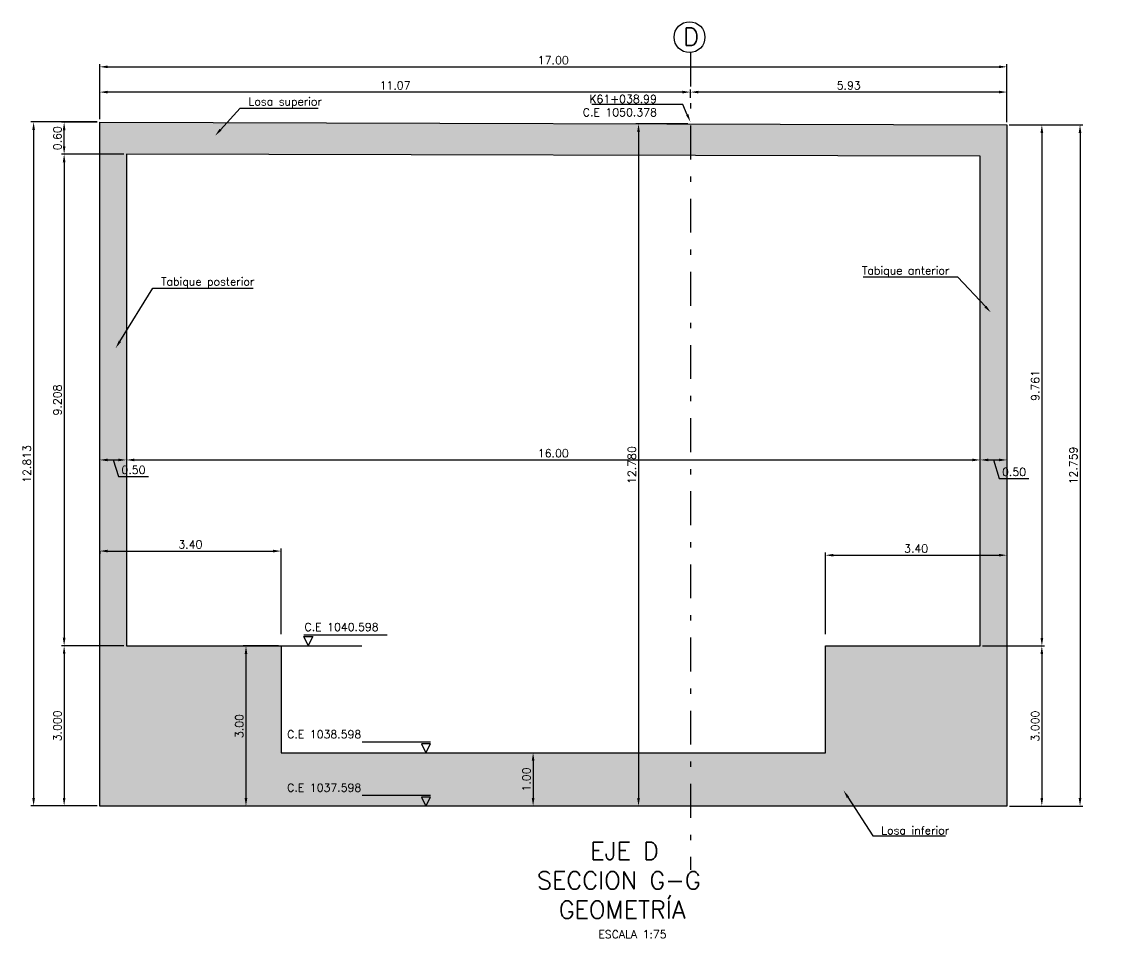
# Model space of a CAD drawing. Header units: metres. Extents: x 1080594 to 1081411, y 976871 to 977162.
# Drawn here: x 1081054.36 to 1081074.69, y 977059.94 to 977077.11 of the extents above; entities that cross this region are included whole.
import ezdxf
from ezdxf import colors
from ezdxf.entities.mleader import LeaderData, LeaderLine
from ezdxf.math import Vec2, Vec3

# ---------------------------------------------------------------- set-up
doc = ezdxf.new("R2010")
doc.units = ezdxf.units.M
doc.header["$LTSCALE"] = 25.4
doc.linetypes.add('DASHDOT', pattern=[1, 0.5, -0.25, 0, -0.25])
for name, color, linetype in [('CIRCULOCONTRAP', 130, 'Continuous'), ('CONTRAPESO', 3, 'Continuous'), ('DIMCONTRAPESO', 1, 'Continuous'), ('R175COTR', 7, 'Continuous'), ('REGL175', 7, 'Continuous')]:
    doc.layers.add(name, color=color, linetype=linetype)
for name, color, linetype, lineweight in [('COTA', 1, 'Continuous', 30), ('COTACIM', 20, 'Continuous', 5), ('EJECONTRAPESO', 41, 'DASHDOT', 30), ('SOLIDOREFCONT', 254, 'Continuous', 5), ('TUNEL', 5, 'Continuous', 20)]:
    doc.layers.add(name, color=color, linetype=linetype, lineweight=lineweight)
doc.styles.add('romans', font='romans.shx')
doc.dimstyles.new('Copy 75', dxfattribs={"dimtxt": 0.15, "dimasz": 0.15, "dimexe": 0.05, "dimexo": 0.05, "dimgap": 0.05, "dimtad": 1, "dimzin": 0, "dimdsep": 46, "dimtxsty": 'romans', "dimcen": 0.002, "dimclrd": 1, "dimclre": 1, "dimclrt": 3, "dimadec": 4, "dimazin": 0, "dimtfac": 1, "dimtofl": 0, "dimtmove": 1, "dimatfit": 3, "dimfxl": 1, "dimtolj": 1, "dimtzin": 0, "dimarcsym": 1})

# ---------------------------------------------------------------- blocks, each defined once
blk = doc.blocks.new('*D384')
at = {"layer": 'COTA', "color": 1, "lineweight": -2, "transparency": 16777216}
for p, q in [((1081055.824032526, 977075.2839187541), (1081055.824032526, 977076.3152760136)), ((1081055.974032526, 977076.2652760135), (1081072.673436875, 977076.2652760135)), ((1081072.823436875, 977075.2267944942), (1081072.823436875, 977076.3152760136))]:
    blk.add_line(p, q, dxfattribs=at)
at = {"layer": 'COTA', "color": 1, "transparency": 16777216}
for points in [[(1081055.974032526, 977076.2902760135), (1081055.974032526, 977076.2402760135), (1081055.824032526, 977076.2652760135)], [(1081072.673436875, 977076.2902760135), (1081072.673436875, 977076.2402760135), (1081072.823436875, 977076.2652760135)]]:
    blk.add_solid(points, dxfattribs=at)
at = {"layer": 'Defpoints', "color": 0, "transparency": 16777216}
for p in [(1081072.823436875, 977076.2652760135), (1081055.824032526, 977075.233918754), (1081072.823436875, 977075.1767944942)]:
    blk.add_point(p, dxfattribs=at)
at = {"layer": 'COTA', "color": 3, "transparency": 16777216, "insert": (1081064.3237347, 977076.3902760135), "char_height": 0.15, "attachment_point": 5, "style": 'romans'}
blk.add_mtext('\\A1;17.00', dxfattribs=at)
blk = doc.blocks.new('*D385')
at = {"layer": 'COTA', "color": 1, "lineweight": -2, "transparency": 16777216}
for p, q in [((1081055.973786416, 977068.9012543554), (1081056.173808231, 977068.9012543554)), ((1081056.073797323, 977068.9012543554), (1081056.178797323, 977068.5898688885)), ((1081056.178797323, 977068.5898688885), (1081056.73594018, 977068.5898688885))]:
    blk.add_line(p, q, dxfattribs=at)
at = {"layer": 'COTA', "color": 1, "transparency": 16777216}
for points in [[(1081055.973786416, 977068.9262543555), (1081055.973786416, 977068.8762543554), (1081055.823786416, 977068.9012543554)], [(1081056.173808231, 977068.9262543555), (1081056.173808231, 977068.8762543554), (1081056.32380823, 977068.9012543554)]]:
    blk.add_solid(points, dxfattribs=at)
at = {"layer": 'Defpoints', "color": 0, "transparency": 16777216}
for p in [(1081055.823786416, 977068.9012543554), (1081056.32380823, 977068.9012543554), (1081056.32380823, 977068.9012543554)]:
    blk.add_point(p, dxfattribs=at)
at = {"layer": 'COTA', "color": 3, "transparency": 16777216, "insert": (1081056.457368752, 977068.7148688885), "char_height": 0.15, "attachment_point": 5, "style": 'romans'}
blk.add_mtext('\\A1;0.50', dxfattribs=at)
blk = doc.blocks.new('*D386')
at = {"layer": 'COTA', "color": 1, "lineweight": -2, "transparency": 16777216}
for p, q in [((1081072.47380823, 977068.9012543552), (1081072.673526936, 977068.9012543552)), ((1081072.573667583, 977068.9012543552), (1081072.678667583, 977068.5512543552)), ((1081072.678667583, 977068.5512543552), (1081073.23581044, 977068.5512543552))]:
    blk.add_line(p, q, dxfattribs=at)
at = {"layer": 'COTA', "color": 1, "transparency": 16777216}
for points in [[(1081072.47380823, 977068.9262543552), (1081072.47380823, 977068.8762543552), (1081072.32380823, 977068.9012543552)], [(1081072.673526936, 977068.9262543552), (1081072.673526936, 977068.8762543552), (1081072.823526936, 977068.9012543552)]]:
    blk.add_solid(points, dxfattribs=at)
at = {"layer": 'Defpoints', "color": 0, "transparency": 16777216}
for p in [(1081072.32380823, 977068.9012543552), (1081072.823526936, 977068.9012543553), (1081072.823526936, 977068.9012543552)]:
    blk.add_point(p, dxfattribs=at)
at = {"layer": 'COTA', "color": 3, "transparency": 16777216, "insert": (1081072.957239012, 977068.6762543552), "char_height": 0.15, "attachment_point": 5, "style": 'romans'}
blk.add_mtext('\\A1;0.50', dxfattribs=at)
blk = doc.blocks.new('*D387')
at = {"layer": 'Defpoints', "color": 0, "transparency": 16777216}
for p in [(1081066.89366628, 977075.792459416), (1081066.8936739, 977075.6338726792), (1081072.823675938, 977075.2179193735)]:
    blk.add_point(p, dxfattribs=at)
at = {"layer": 'DIMCONTRAPESO', "color": 1, "lineweight": -2, "transparency": 16777216}
for p, q in [((1081066.893671498, 977075.6838726791), (1081066.893663878, 977075.842459416)), ((1081072.67364832, 977075.7927371206), (1081067.04366628, 977075.7924666229)), ((1081072.823673536, 977075.2679193735), (1081072.823645918, 977075.8427443276))]:
    blk.add_line(p, q, dxfattribs=at)
at = {"layer": 'DIMCONTRAPESO', "color": 1, "transparency": 16777216}
for points in [[(1081067.043665079, 977075.8174666229), (1081067.043667482, 977075.7674666229), (1081066.89366628, 977075.792459416)], [(1081072.673647119, 977075.8177371207), (1081072.673649521, 977075.7677371206), (1081072.82364832, 977075.7927443276)]]:
    blk.add_solid(points, dxfattribs=at)
at = {"layer": 'DIMCONTRAPESO', "color": 3, "transparency": 16777216, "insert": (1081069.858651295, 977075.9176018717), "char_height": 0.15, "attachment_point": 5, "rotation": 0.002752830180028378, "style": 'romans'}
blk.add_mtext('\\A1;5.93', dxfattribs=at)
blk = doc.blocks.new('*D388')
at = {"layer": 'Defpoints', "color": 0, "transparency": 16777216}
for p in [(1081055.824032195, 977075.7919275648), (1081066.8936739, 977075.6338726792), (1081055.824058324, 977075.248102721)]:
    blk.add_point(p, dxfattribs=at)
at = {"layer": 'DIMCONTRAPESO', "color": 1, "lineweight": -2, "transparency": 16777216}
for p, q in [((1081055.824055922, 977075.298102721), (1081055.824029793, 977075.8419275648)), ((1081066.743666281, 977075.7924522089), (1081055.974032195, 977075.7919347716)), ((1081066.893671498, 977075.6838726791), (1081066.893663878, 977075.8424594159))]:
    blk.add_line(p, q, dxfattribs=at)
at = {"layer": 'DIMCONTRAPESO', "color": 1, "transparency": 16777216}
for points in [[(1081055.974030994, 977075.8169347716), (1081055.974033396, 977075.7669347716), (1081055.824032195, 977075.7919275648)], [(1081066.74366508, 977075.817452209), (1081066.743667482, 977075.7674522089), (1081066.89366628, 977075.7924594159)]]:
    blk.add_solid(points, dxfattribs=at)
at = {"layer": 'DIMCONTRAPESO', "color": 3, "transparency": 16777216, "insert": (1081061.358843233, 977075.9171934902), "char_height": 0.15, "attachment_point": 5, "rotation": 0.002752830180028378, "style": 'romans'}
blk.add_mtext('\\A1;11.07', dxfattribs=at)
blk = doc.blocks.new('*D389')
at = {"layer": 'COTA', "color": 1, "lineweight": -2, "transparency": 16777216}
blk.add_line((1081056.47380823, 977068.9012543552), (1081072.173808231, 977068.9012543552), dxfattribs=at)
at = {"layer": 'COTA', "color": 1, "transparency": 16777216}
for points in [[(1081056.47380823, 977068.9262543552), (1081056.47380823, 977068.8762543552), (1081056.32380823, 977068.9012543552)], [(1081072.173808231, 977068.9262543552), (1081072.173808231, 977068.8762543552), (1081072.32380823, 977068.9012543552)]]:
    blk.add_solid(points, dxfattribs=at)
at = {"layer": 'Defpoints', "color": 0, "transparency": 16777216}
for p in [(1081056.32380823, 977068.9012543554), (1081072.32380823, 977068.9012543552), (1081072.32380823, 977068.9012543552)]:
    blk.add_point(p, dxfattribs=at)
at = {"layer": 'COTA', "color": 3, "transparency": 16777216, "insert": (1081064.32380823, 977069.0262543552), "char_height": 0.15, "attachment_point": 5, "style": 'romans'}
blk.add_mtext('\\A1;16.00', dxfattribs=at)
blk = doc.blocks.new('*D391')
at = {"layer": 'COTA', "color": 1, "lineweight": -2, "transparency": 16777216}
for p, q in [((1081059.224599336, 977065.6379832868), (1081059.224599336, 977067.2445853737)), ((1081055.823914902, 977067.1932664902), (1081055.823914902, 977067.1445853736)), ((1081055.973914901, 977067.1945853736), (1081059.074599336, 977067.1945853736))]:
    blk.add_line(p, q, dxfattribs=at)
at = {"layer": 'COTA', "color": 1, "transparency": 16777216}
for points in [[(1081055.973914901, 977067.2195853736), (1081055.973914901, 977067.1695853736), (1081055.823914902, 977067.1945853736)], [(1081059.074599336, 977067.2195853736), (1081059.074599336, 977067.1695853736), (1081059.224599336, 977067.1945853736)]]:
    blk.add_solid(points, dxfattribs=at)
at = {"layer": 'Defpoints', "color": 0, "transparency": 16777216}
for p in [(1081055.823914902, 977067.2432664903), (1081059.224599336, 977067.1945853736), (1081059.224599336, 977065.5879832867)]:
    blk.add_point(p, dxfattribs=at)
at = {"layer": 'COTA', "color": 3, "transparency": 16777216, "insert": (1081057.524257119, 977067.3195853736), "char_height": 0.15, "attachment_point": 5, "style": 'romans'}
blk.add_mtext('\\A1;3.40', dxfattribs=at)
blk = doc.blocks.new('*D390')
at = {"layer": 'COTA', "color": 1, "lineweight": -2, "transparency": 16777216}
for p, q in [((1081069.422021466, 977065.6380649771), (1081069.422021466, 977067.1668057388)), ((1081069.572021466, 977067.1168057388), (1081072.672354119, 977067.1168057388)), ((1081072.822354119, 977067.115790261), (1081072.822354119, 977067.0668057387))]:
    blk.add_line(p, q, dxfattribs=at)
at = {"layer": 'COTA', "color": 1, "transparency": 16777216}
for points in [[(1081069.572021466, 977067.1418057388), (1081069.572021466, 977067.0918057387), (1081069.422021466, 977067.1168057388)], [(1081072.672354119, 977067.1418057388), (1081072.672354119, 977067.0918057387), (1081072.822354119, 977067.1168057388)]]:
    blk.add_solid(points, dxfattribs=at)
at = {"layer": 'Defpoints', "color": 0, "transparency": 16777216}
for p in [(1081072.822354119, 977067.165790261), (1081072.822354119, 977067.1168057388), (1081069.422021466, 977065.5880649771)]:
    blk.add_point(p, dxfattribs=at)
at = {"layer": 'COTA', "color": 3, "transparency": 16777216, "insert": (1081071.122187793, 977067.2418057388), "char_height": 0.15, "attachment_point": 5, "style": 'romans'}
blk.add_mtext('\\A1;3.40', dxfattribs=at)
blk = doc.blocks.new('*D392')
at = {"layer": 'COTA', "color": 1, "lineweight": -2, "transparency": 16777216}
for p, q in [((1081059.174599336, 977065.4163340679), (1081058.515501919, 977065.4163340679)), ((1081058.565501919, 977065.2663340679), (1081058.565501919, 977062.566334068)), ((1081059.174599336, 977062.4163340679), (1081058.515501919, 977062.4163340679))]:
    blk.add_line(p, q, dxfattribs=at)
at = {"layer": 'COTA', "color": 1, "transparency": 16777216}
for points in [[(1081058.540501919, 977065.2663340679), (1081058.590501919, 977065.2663340679), (1081058.565501919, 977065.4163340679)], [(1081058.540501919, 977062.566334068), (1081058.590501919, 977062.566334068), (1081058.565501919, 977062.4163340679)]]:
    blk.add_solid(points, dxfattribs=at)
at = {"layer": 'Defpoints', "color": 0, "transparency": 16777216}
for p in [(1081059.224599336, 977065.4163340679), (1081058.565501919, 977062.4163340679), (1081059.224599336, 977062.4163340679)]:
    blk.add_point(p, dxfattribs=at)
at = {"layer": 'COTA', "color": 3, "transparency": 16777216, "insert": (1081058.440501919, 977063.916334068), "char_height": 0.15, "attachment_point": 5, "rotation": 90, "style": 'romans'}
blk.add_mtext('\\A1;3.00', dxfattribs=at)
blk = doc.blocks.new('*D393')
at = {"layer": 'COTA', "color": 1, "lineweight": -2, "transparency": 16777216}
blk.add_line((1081063.945509229, 977063.2662861496), (1081063.945509229, 977062.566334068), dxfattribs=at)
at = {"layer": 'COTA', "color": 1, "transparency": 16777216}
for points in [[(1081063.920509229, 977063.2662861496), (1081063.970509229, 977063.2662861496), (1081063.945509229, 977063.4162861496)], [(1081063.920509229, 977062.566334068), (1081063.970509229, 977062.566334068), (1081063.945509229, 977062.4163340679)]]:
    blk.add_solid(points, dxfattribs=at)
at = {"layer": 'Defpoints', "color": 0, "transparency": 16777216}
for p in [(1081063.945509229, 977063.4162861496), (1081063.945509229, 977062.4163340679), (1081063.945509229, 977062.4163340679)]:
    blk.add_point(p, dxfattribs=at)
at = {"layer": 'COTA', "color": 3, "transparency": 16777216, "insert": (1081063.820509229, 977062.9163101088), "char_height": 0.15, "attachment_point": 5, "rotation": 90, "style": 'romans'}
blk.add_mtext('\\A1;1.00', dxfattribs=at)
blk = doc.blocks.new('*D1370')
at = {"layer": 'Defpoints', "color": 0, "transparency": 16777216}
for p in [(1081072.823436875, 977075.1767944942), (1081073.197871399, 977062.4179228521), (1081074.193262834, 977062.4179228521)]:
    blk.add_point(p, dxfattribs=at)
at = {"layer": 'TUNEL', "color": 1, "lineweight": -2, "transparency": 16777216}
for p, q in [((1081072.873436875, 977075.1767944942), (1081074.243262834, 977075.1767944942)), ((1081074.193262834, 977075.0267944941), (1081074.193262834, 977062.5679228521)), ((1081073.247871399, 977062.4179228521), (1081074.243262834, 977062.4179228521))]:
    blk.add_line(p, q, dxfattribs=at)
at = {"layer": 'TUNEL', "color": 1, "transparency": 16777216}
for points in [[(1081074.168262834, 977075.0267944941), (1081074.218262834, 977075.0267944941), (1081074.193262834, 977075.1767944942)], [(1081074.168262834, 977062.5679228521), (1081074.218262834, 977062.5679228521), (1081074.193262834, 977062.4179228521)]]:
    blk.add_solid(points, dxfattribs=at)
at = {"layer": 'TUNEL', "color": 3, "transparency": 16777216, "insert": (1081074.068262834, 977068.7973586732), "char_height": 0.15, "attachment_point": 5, "rotation": 90, "style": 'romans'}
blk.add_mtext('\\A1;12.759', dxfattribs=at)
blk = doc.blocks.new('*D1371')
at = {"layer": 'Defpoints', "color": 0, "transparency": 16777216}
for p in [(1081072.323153754, 977065.4162917398), (1081072.823153752, 977062.4163340679), (1081073.47778804, 977062.4163340679)]:
    blk.add_point(p, dxfattribs=at)
at = {"layer": 'TUNEL', "color": 1, "lineweight": -2, "transparency": 16777216}
for p, q in [((1081072.373153754, 977065.4162917398), (1081073.52778804, 977065.4162917398)), ((1081073.47778804, 977065.2662917398), (1081073.47778804, 977062.566334068)), ((1081072.873153752, 977062.4163340679), (1081073.52778804, 977062.4163340679))]:
    blk.add_line(p, q, dxfattribs=at)
at = {"layer": 'TUNEL', "color": 1, "transparency": 16777216}
for points in [[(1081073.452788041, 977065.2662917398), (1081073.50278804, 977065.2662917398), (1081073.47778804, 977065.4162917398)], [(1081073.452788041, 977062.566334068), (1081073.50278804, 977062.566334068), (1081073.47778804, 977062.4163340679)]]:
    blk.add_solid(points, dxfattribs=at)
at = {"layer": 'TUNEL', "color": 3, "transparency": 16777216, "insert": (1081073.35278804, 977063.916312904), "char_height": 0.15, "attachment_point": 5, "rotation": 90, "style": 'romans'}
blk.add_mtext('\\A1;3.000', dxfattribs=at)
blk = doc.blocks.new('*D1372')
at = {"layer": 'Defpoints', "color": 0, "transparency": 16777216}
for p in [(1081066.893611663, 977075.1959402382), (1081065.920774634, 977062.4163340679), (1081066.63692763, 977062.4163340679)]:
    blk.add_point(p, dxfattribs=at)
at = {"layer": 'TUNEL', "color": 1, "lineweight": -2, "transparency": 16777216}
for p, q in [((1081066.843611663, 977075.1959402382), (1081065.870774634, 977075.1959402382)), ((1081065.920774634, 977075.0459402382), (1081065.920774634, 977062.566334068)), ((1081066.58692763, 977062.4163340679), (1081065.870774634, 977062.4163340679))]:
    blk.add_line(p, q, dxfattribs=at)
at = {"layer": 'TUNEL', "color": 1, "transparency": 16777216}
for points in [[(1081065.895774634, 977075.0459402382), (1081065.945774634, 977075.0459402382), (1081065.920774634, 977075.1959402382)], [(1081065.895774634, 977062.566334068), (1081065.945774634, 977062.566334068), (1081065.920774634, 977062.4163340679)]]:
    blk.add_solid(points, dxfattribs=at)
at = {"layer": 'TUNEL', "color": 3, "transparency": 16777216, "insert": (1081065.795774634, 977068.8061371532), "char_height": 0.15, "attachment_point": 5, "rotation": 90, "style": 'romans'}
blk.add_mtext('\\A1;12.780', dxfattribs=at)
blk = doc.blocks.new('*D1385')
at = {"layer": 'Defpoints', "color": 0, "transparency": 16777216}
for p in [(1081055.824032526, 977075.233918754), (1081054.586111299, 977062.4206347177), (1081055.823778101, 977062.4206347177)]:
    blk.add_point(p, dxfattribs=at)
at = {"layer": 'TUNEL', "color": 1, "lineweight": -2, "transparency": 16777216}
for p, q in [((1081055.774032526, 977075.233918754), (1081054.536111299, 977075.233918754)), ((1081054.586111299, 977075.083918754), (1081054.586111299, 977062.5706347177)), ((1081055.773778101, 977062.4206347177), (1081054.536111299, 977062.4206347177))]:
    blk.add_line(p, q, dxfattribs=at)
at = {"layer": 'TUNEL', "color": 1, "transparency": 16777216}
for points in [[(1081054.5611113, 977075.083918754), (1081054.611111299, 977075.083918754), (1081054.586111299, 977075.233918754)], [(1081054.5611113, 977062.5706347177), (1081054.611111299, 977062.5706347177), (1081054.586111299, 977062.4206347177)]]:
    blk.add_solid(points, dxfattribs=at)
at = {"layer": 'TUNEL', "color": 3, "transparency": 16777216, "insert": (1081054.461111299, 977068.8272767359), "char_height": 0.15, "attachment_point": 5, "rotation": 90, "style": 'romans'}
blk.add_mtext('\\A1;12.813', dxfattribs=at)
blk = doc.blocks.new('*D1386')
at = {"layer": 'Defpoints', "color": 0, "transparency": 16777216}
for p in [(1081056.323715453, 977074.6287550642), (1081055.157880862, 977065.4206347177), (1081056.323591428, 977065.4206347177)]:
    blk.add_point(p, dxfattribs=at)
at = {"layer": 'TUNEL', "color": 1, "lineweight": -2, "transparency": 16777216}
for p, q in [((1081056.273715453, 977074.6287550642), (1081055.107880862, 977074.6287550642)), ((1081055.157880862, 977074.4787550642), (1081055.157880862, 977065.5706347177)), ((1081056.273591428, 977065.4206347177), (1081055.107880862, 977065.4206347177))]:
    blk.add_line(p, q, dxfattribs=at)
at = {"layer": 'TUNEL', "color": 1, "transparency": 16777216}
for points in [[(1081055.132880863, 977074.4787550642), (1081055.182880862, 977074.4787550642), (1081055.157880862, 977074.6287550642)], [(1081055.132880863, 977065.5706347177), (1081055.182880862, 977065.5706347177), (1081055.157880862, 977065.4206347177)]]:
    blk.add_solid(points, dxfattribs=at)
at = {"layer": 'TUNEL', "color": 3, "transparency": 16777216, "insert": (1081055.032880862, 977070.0246948911), "char_height": 0.15, "attachment_point": 5, "rotation": 90, "style": 'romans'}
blk.add_mtext('\\A1;9.208', dxfattribs=at)
blk = doc.blocks.new('*D1387')
at = {"layer": 'Defpoints', "color": 0, "transparency": 16777216}
for p in [(1081056.323591428, 977065.4206347177), (1081055.157880862, 977062.4206347177), (1081055.823778101, 977062.4206347177)]:
    blk.add_point(p, dxfattribs=at)
at = {"layer": 'TUNEL', "color": 1, "lineweight": -2, "transparency": 16777216}
for p, q in [((1081056.273591428, 977065.4206347177), (1081055.107880862, 977065.4206347177)), ((1081055.157880862, 977065.2706347177), (1081055.157880862, 977062.5706347177)), ((1081055.773778101, 977062.4206347177), (1081055.107880862, 977062.4206347177))]:
    blk.add_line(p, q, dxfattribs=at)
at = {"layer": 'TUNEL', "color": 1, "transparency": 16777216}
for points in [[(1081055.132880863, 977065.2706347177), (1081055.182880862, 977065.2706347177), (1081055.157880862, 977065.4206347177)], [(1081055.132880863, 977062.5706347177), (1081055.182880862, 977062.5706347177), (1081055.157880862, 977062.4206347177)]]:
    blk.add_solid(points, dxfattribs=at)
at = {"layer": 'TUNEL', "color": 3, "transparency": 16777216, "insert": (1081055.032880862, 977063.9206347178), "char_height": 0.15, "attachment_point": 5, "rotation": 90, "style": 'romans'}
blk.add_mtext('\\A1;3.000', dxfattribs=at)
blk = doc.blocks.new('*D1388')
at = {"layer": 'COTA', "color": 1, "lineweight": -2, "transparency": 16777216}
for p, q in [((1081055.774091353, 977075.2278138415), (1081055.107880862, 977075.2278138415)), ((1081055.157880862, 977074.7787550642), (1081055.157880862, 977075.0778138415)), ((1081055.774078115, 977074.6287550642), (1081055.107880862, 977074.6287550642))]:
    blk.add_line(p, q, dxfattribs=at)
at = {"layer": 'COTA', "color": 1, "transparency": 16777216}
for points in [[(1081055.132880863, 977075.0778138415), (1081055.182880862, 977075.0778138415), (1081055.157880862, 977075.2278138415)], [(1081055.132880863, 977074.7787550642), (1081055.182880862, 977074.7787550642), (1081055.157880862, 977074.6287550642)]]:
    blk.add_solid(points, dxfattribs=at)
at = {"layer": 'Defpoints', "color": 0, "transparency": 16777216}
for p in [(1081055.157880862, 977075.2278138415), (1081055.824091353, 977075.2278138415), (1081055.824078115, 977074.6287550642)]:
    blk.add_point(p, dxfattribs=at)
at = {"layer": 'COTA', "color": 3, "transparency": 16777216, "insert": (1081055.032880862, 977074.928284453), "char_height": 0.15, "attachment_point": 5, "rotation": 90, "style": 'romans'}
blk.add_mtext('\\A1;0.60', dxfattribs=at)
blk = doc.blocks.new('*D1389')
at = {"layer": 'Defpoints', "color": 0, "transparency": 16777216}
for p in [(1081072.813963697, 977075.1768603901), (1081072.314129437, 977065.4163374947), (1081073.478462884, 977065.4163374947)]:
    blk.add_point(p, dxfattribs=at)
at = {"layer": 'TUNEL', "color": 1, "lineweight": -2, "transparency": 16777216}
for p, q in [((1081072.863963697, 977075.1768603901), (1081073.528462884, 977075.1768603901)), ((1081073.478462884, 977075.0268603901), (1081073.478462884, 977065.5663374948)), ((1081072.364129437, 977065.4163374947), (1081073.528462884, 977065.4163374947))]:
    blk.add_line(p, q, dxfattribs=at)
at = {"layer": 'TUNEL', "color": 1, "transparency": 16777216}
for points in [[(1081073.453462884, 977075.0268603901), (1081073.503462884, 977075.0268603901), (1081073.478462884, 977075.1768603901)], [(1081073.453462884, 977065.5663374948), (1081073.503462884, 977065.5663374948), (1081073.478462884, 977065.4163374947)]]:
    blk.add_solid(points, dxfattribs=at)
at = {"layer": 'TUNEL', "color": 3, "transparency": 16777216, "insert": (1081073.353462884, 977070.2965989426), "char_height": 0.15, "attachment_point": 5, "rotation": 90, "style": 'romans'}
blk.add_mtext('\\A1;9.761', dxfattribs=at)

msp = doc.modelspace()

# ---------------------------------------------------------------- hatches: boundary and pattern name
at = {"layer": 'SOLIDOREFCONT', "true_color": 0x5b5b5b, "transparency": 33554546}
h = msp.add_hatch(dxfattribs=at)
h.set_pattern_fill('AR-CONC', color=251, scale=0.005)
h.set_pattern_definition([(49.99999999999999, (306.2708995523863, 0.09499429597053677), (0.91092334498002, -0.07969542769451543), [0.09525, -1.04775]), (355, (306.2708995523863, 0.09499429597053677), (-0.1762171071248467, 0.9552842261951757), [0.0762, -0.83820292085]), (100.4514447, (306.3468095874414, 0.08835302852094173), (0.7347062354517664, 0.8755887595609755), [0.08095004399999998, -0.8904512229999998]), (46.18420000000002, (306.2708995523863, 0.3489942959276959), (1.35539520446065, -0.2102116396636357), [0.1428749999999999, -1.571624999999999]), (96.63555760999994, (306.3838490524795, 0.3314767959527671), (1.187020670257515, 1.237130622988608), [0.1214251157, -1.3356780408]), (351.1841511700001, (306.2708995523863, 0.3489942959276959), (1.187020670324885, 1.237130622927663), [0.11429983535, -1.2572986596]), (21, (306.3978995524812, 0.2854942959966138), (0.7580719563456624, -0.5113259909354381), [0.09525, -1.04775]), (326.0000000000001, (306.3978995524812, 0.2854942959966138), (0.3090101417382354, 0.9209398306115963), [0.0762, -0.8382]), (71.45144499999999, (306.4610722153448, 0.2428837964544073), (1.067082096393581, 0.4096138444295262), [0.08095004400000001, -0.8904496879999999]), (37.50000000000001, (306.2708995523863, 0.09499429597053677), (0.01544301625295908, 0.4227751943657655), [0, -0.82804, 0, -0.8509000000000001, 0, -0.8413750000000001]), (7.499999999999999, (306.2708995523863, 0.09499429597053677), (0.3340983125515287, 0.5009028740905975), [0, -0.48514, 0, -0.80899, 0, -0.320675]), (327.5, (305.987689552363, 0.09499429597053677), (0.677952975834357, -0.02864371996336722), [0, -0.3175, 0, -0.9906, 0, -1.31445]), (317.5, (305.8606895525008, 0.09499429597053677), (0.7406459069300902, 0.1271324551666652), [0, -0.41275, 0, -0.65786, 0, -0.93345])])
h.paths.add_polyline_path([(1081072.823434136, 977062.4163340679), (1081072.823436875, 977075.1767944942), (1081055.824091353, 977075.2278138415), (1081055.82380823, 977062.4163340679)])
h.paths.add_polyline_path([(1081059.224599336, 977065.4163340679), (1081056.324175484, 977065.4164157569), (1081056.323715453, 977074.6287550642), (1081072.325170868, 977074.5938726016), (1081072.323828597, 977065.4163374947), (1081069.422021466, 977065.4163340679), (1081069.422021466, 977063.4163314672), (1081059.224599224, 977063.4162470846)], flags=16)

# ---------------------------------------------------------------- linework, layer by layer
at = {"layer": 'CIRCULOCONTRAP'}
msp.add_circle((1081066.876144469, 977076.8209312033), 0.2896674196976395, dxfattribs=at)
at = {"layer": 'CONTRAPESO'}
msp.add_lwpolyline([(1081072.823434136, 977062.4163340679), (1081072.823434136, 977062.4163340679), (1081072.823621558, 977062.4163340679), (1081055.82380823, 977062.4163340679), (1081055.824091353, 977075.2278138415), (1081072.823436875, 977075.1767944942), (1081072.823434136, 977062.4163340679)], dxfattribs=at)
msp.add_lwpolyline([(1081069.422021466, 977063.4163314672), (1081069.422021466, 977065.4163340679), (1081072.323828597, 977065.4163374947), (1081072.325170868, 977074.5938726016), (1081056.323715453, 977074.6287550642), (1081056.324175484, 977065.4164157569), (1081059.224599336, 977065.4163340679), (1081059.224599224, 977063.4162470846)], close=True, dxfattribs=at)
at = {"layer": 'COTA', "color": 2}
for points in [[(1081059.646977499, 977065.6264114488), (1081061.210432265, 977065.6264114488)], [(1081059.224599336, 977065.4163340679), (1081060.738619431, 977065.4163340679)], [(1081062.023748476, 977063.6166642105), (1081060.742786667, 977063.6166642105)], [(1081062.023749131, 977062.6166684151), (1081060.742787322, 977062.6166684151)]]:
    msp.add_lwpolyline(points, dxfattribs=at)
for points in [[(1081059.646977499, 977065.5951344313), (1081059.819076571, 977065.5951344313), (1081059.733027035, 977065.4277228694), (1081059.733027035, 977065.4277228694)], [(1081062.023748476, 977063.5853871929), (1081061.851649404, 977063.5853871929), (1081061.93769894, 977063.4179756311), (1081061.93769894, 977063.4179756311)], [(1081062.023749131, 977062.5853913976), (1081061.851650059, 977062.5853913976), (1081061.937699595, 977062.4179798358), (1081061.937699595, 977062.4179798358)]]:
    msp.add_lwpolyline(points, close=True, dxfattribs=at)
at = {"layer": 'EJECONTRAPESO', "ltscale": 0.05}
msp.add_lwpolyline([(1081066.893675705, 977076.534284359), (1081066.893392582, 977061.2226143255)], dxfattribs=at)

# ---------------------------------------------------------------- texts
at = {"layer": 'COTA', "color": 3, "char_height": 0.15, "style": 'romans'}
for s, insert, attachment_point in [('C.E 1040.598', (1081059.661950947, 977065.8469942885), 1), ('C.E 1038.598', (1081060.725634238, 977063.8372470501), 3), ('C.E 1037.598', (1081060.725634893, 977062.8372512548), 3)]:
    msp.add_mtext(s, dxfattribs=dict(at, insert=insert, attachment_point=attachment_point))
at = {"layer": 'R175COTR', "insert": (1081066.758533383, 977076.9927729507, 308.056640625), "char_height": 0.33, "width": 0.4150010265334458, "attachment_point": 1, "rotation": 359.9999636900451, "style": 'romans'}
msp.add_mtext('{\\C0;D}', dxfattribs=at)
at = {"layer": 'REGL175', "insert": (1081057.79999818, 977061.7412628974), "char_height": 0.33, "width": 14.49150362575892, "attachment_point": 1, "style": 'romans'}
msp.add_mtext('\\pi7.2152;{\\C0;EJE D\\P\\pi6.2173;SECCION G-G \\P\\pi6.6259;GEOMETRÍA\\P\\pi7.3672;\\H0.45455x;\\C3;ESCALA 1:75}', dxfattribs=at)

# ---------------------------------------------------------------- dimensions: what is measured, and where the dimension line sits
at = {"layer": 'COTA', "color": 4}
dim = msp.add_linear_dim(base=(1081072.823436875, 977076.2652760135), p1=(1081055.824032526, 977075.233918754), p2=(1081072.823436875, 977075.1767944942), dimstyle='Copy 75', dxfattribs=at)
dim.commit()
dim.dimension.update_dxf_attribs({"geometry": '*D384', "text_midpoint": (1081064.3237347, 977076.3902760135)})
at = {"layer": 'COTA', "color": 2}
for base, p1, p2, picture, middle in [((1081055.157880862, 977075.2278138415), (1081055.824078115, 977074.6287550642), (1081055.824091353, 977075.2278138415), '*D1388', (1081055.032880862, 977074.928284453)), ((1081058.565501919, 977062.4163340679), (1081059.224599336, 977065.4163340679), (1081059.224599336, 977062.4163340679), '*D392', (1081058.440501919, 977063.916334068)), ((1081063.945509229, 977062.4163340679), (1081063.945509229, 977063.4162861496), (1081063.945509229, 977062.4163340679), '*D393', (1081063.820509229, 977062.9163101088))]:
    dim = msp.add_linear_dim(base=base, p1=p1, p2=p2, angle=90, dimstyle='Copy 75', dxfattribs=at)
    dim.commit()
    dim.dimension.update_dxf_attribs({"geometry": picture, "text_midpoint": middle})
for base, p1, p2, picture, middle in [((1081072.32380823, 977068.9012543552), (1081056.32380823, 977068.9012543554), (1081072.32380823, 977068.9012543552), '*D389', (1081064.32380823, 977069.0262543552)), ((1081059.224599336, 977067.1945853736), (1081055.823914902, 977067.2432664903), (1081059.224599336, 977065.5879832867), '*D391', (1081057.524257119, 977067.3195853736)), ((1081072.822354119, 977067.1168057388), (1081069.422021466, 977065.5880649771), (1081072.822354119, 977067.165790261), '*D390', (1081071.122187793, 977067.2418057388))]:
    dim = msp.add_linear_dim(base=base, p1=p1, p2=p2, dimstyle='Copy 75', dxfattribs=at)
    dim.commit()
    dim.dimension.update_dxf_attribs({"geometry": picture, "text_midpoint": middle})
at = {"layer": 'COTA'}
dim = msp.add_linear_dim(base=(1081056.32380823, 977068.9012543554), p1=(1081055.823786416, 977068.9012543554), p2=(1081056.32380823, 977068.9012543554), dimstyle='Copy 75', dxfattribs=at)
dim.commit()
dim.dimension.update_dxf_attribs({"geometry": '*D385', "text_midpoint": (1081056.228797323, 977068.5898688885), "dimtype": 160})
dim = msp.add_linear_dim(base=(1081072.823526936, 977068.9012543552), p1=(1081072.32380823, 977068.9012543552), p2=(1081072.823526936, 977068.9012543553), dimstyle='Copy 75', dxfattribs=at)
dim.commit()
dim.dimension.update_dxf_attribs({"geometry": '*D386', "text_midpoint": (1081072.728667583, 977068.6762543552)})
at = {"layer": 'DIMCONTRAPESO'}
for base, p1, p2, picture, middle in [((1081055.824032195, 977075.7919275648), (1081066.8936739, 977075.633872679), (1081055.824058324, 977075.248102721), '*D388', (1081061.358843233, 977075.9171934902)), ((1081066.89366628, 977075.792459416), (1081072.823675938, 977075.2179193734), (1081066.8936739, 977075.633872679), '*D387', (1081069.858651295, 977075.9176018717))]:
    dim = msp.add_linear_dim(base=base, p1=p1, p2=p2, angle=180.00275283018, dimstyle='Copy 75', dxfattribs=at)
    dim.commit()
    dim.dimension.update_dxf_attribs({"geometry": picture, "text_midpoint": middle})
at = {"layer": 'TUNEL', "color": 40, "true_color": 0xf8d731}
for base, p1, p2, picture, middle in [((1081054.586111299, 977062.4206347177), (1081055.824032526, 977075.233918754), (1081055.823778101, 977062.4206347177), '*D1385', (1081054.461111299, 977068.8272767359)), ((1081065.920774634, 977062.4163340679), (1081066.893611663, 977075.1959402382), (1081066.63692763, 977062.4163340679), '*D1372', (1081065.795774634, 977068.8061371532)), ((1081073.478462884, 977065.4163374947), (1081072.813963697, 977075.1768603901), (1081072.314129437, 977065.4163374947), '*D1389', (1081073.353462884, 977070.2965989426)), ((1081074.193262834, 977062.4179228521), (1081072.823436875, 977075.1767944942), (1081073.197871399, 977062.4179228521), '*D1370', (1081074.068262834, 977068.7973586732)), ((1081055.157880862, 977065.4206347177), (1081056.323715453, 977074.6287550642), (1081056.323591428, 977065.4206347177), '*D1386', (1081055.032880862, 977070.0246948911)), ((1081055.157880862, 977062.4206347177), (1081056.323591428, 977065.4206347177), (1081055.823778101, 977062.4206347177), '*D1387', (1081055.032880862, 977063.9206347178)), ((1081073.47778804, 977062.4163340679), (1081072.323153754, 977065.4162917398), (1081072.823153752, 977062.4163340679), '*D1371', (1081073.35278804, 977063.916312904))]:
    dim = msp.add_linear_dim(base=base, p1=p1, p2=p2, angle=90, dimstyle='Copy 75', override={"dimdec": 3}, dxfattribs=at)
    dim.commit()
    dim.dimension.update_dxf_attribs({"geometry": picture, "text_midpoint": middle})

# ---------------------------------------------------------------- leaders
at = {"layer": 'COTA'}
ml = msp.add_multileader_mtext('Standard', dxfattribs=at)
ml.set_content('K61+038.99\\PC.E 1050.378', color=3, style='romans')
ml.set_leader_properties(color=256)
ml.build(insert=Vec2(0, 0))
ml.multileader.update_dxf_attribs({"text_left_attachment_type": 6, "text_right_attachment_type": 6, "dogleg_length": 0.4881237929222352, "arrow_head_size": 0.15})
ctx = ml.context
ctx.base_point, ctx.char_height, ctx.arrow_head_size, ctx.landing_gap_size, ctx.plane_origin = Vec3(1081064.72912811, 977075.5576790842), 0.15, 0.15, 0, Vec3(1081066.879686885, 977075.3040225105)
ctx.left_attachment, ctx.right_attachment, ctx.text_align_type = 6, 6, 2
notes = []
notes.append((ctx, [(0, (1, 1, 0), (1081066.752966188, 977075.5576790842), (-1, 0), 0.4881237929222352, [(0, [(1081066.893675705, 977075.2304869049)], 0, [])])]))
ctx.mtext.insert, ctx.mtext.width, ctx.mtext.alignment, ctx.mtext.flow_direction = Vec3(1081066.264842395, 977075.7376790843), 2.963315716478974, 3, 5
at = {"layer": 'COTACIM'}
ml = msp.add_multileader_mtext('Standard', dxfattribs=at)
ml.set_content('Losa superior', color=3, style='romans')
ml.set_leader_properties(color=256)
ml.build(insert=Vec2(0, 0))
ml.multileader.update_dxf_attribs({"text_left_attachment_type": 6, "text_right_attachment_type": 6, "dogleg_length": 0.1560199508385566, "arrow_head_size": 0.15})
ctx = ml.context
ctx.base_point, ctx.char_height, ctx.arrow_head_size, ctx.landing_gap_size, ctx.plane_origin = Vec3(1081058.61229915, 977075.4906051357), 0.15, 0.15, 0, Vec3(1081062.484252912, 977074.0285816712)
ctx.left_attachment, ctx.right_attachment = 6, 6
notes.append((ctx, [(0, (1, 1, 0), (1081058.456279199, 977075.4906051357), (1, 0), 0.1560199508385566, [(0, [(1081057.986960445, 977074.975805267)], 0, [])])]))
ctx.mtext.insert, ctx.mtext.width, ctx.mtext.flow_direction = Vec3(1081058.61229915, 977075.6906051356), 4.216741702286527, 5
ml = msp.add_multileader_mtext('Standard', dxfattribs=at)
ml.set_content('Tabique anterior', color=3, style='romans')
ml.set_leader_properties(color=256)
ml.build(insert=Vec2(0, 0))
ml.multileader.update_dxf_attribs({"text_left_attachment_type": 6, "text_right_attachment_type": 6, "dogleg_length": 0.1560199508385566, "arrow_head_size": 0.15})
ctx = ml.context
ctx.base_point, ctx.char_height, ctx.arrow_head_size, ctx.landing_gap_size, ctx.plane_origin = Vec3(1081069.903197632, 977072.3252255791), 0.15, 0.15, 0, Vec3(1081073.081935333, 977070.8480819735)
ctx.left_attachment, ctx.right_attachment, ctx.text_align_type = 6, 6, 2
notes.append((ctx, [(1, (1, 1, 0), (1081071.902074726, 977072.3252255791), (-1, 0), 0.1560199508385566, [(0, [(1081072.523061622, 977071.6643550162)], 0, [])])]))
ctx.mtext.insert, ctx.mtext.width, ctx.mtext.alignment, ctx.mtext.flow_direction = Vec3(1081071.746054775, 977072.525225579), 4.216741702286527, 3, 5
ml = msp.add_multileader_mtext('Standard', dxfattribs=at)
ml.set_content('Tabique posterior', color=3, style='romans')
ml.set_leader_properties(color=256)
ml.build(insert=Vec2(0, 0))
ml.multileader.update_dxf_attribs({"text_left_attachment_type": 6, "text_right_attachment_type": 6, "dogleg_length": 0.1560199508385566, "arrow_head_size": 0.15})
ctx = ml.context
ctx.base_point, ctx.char_height, ctx.arrow_head_size, ctx.landing_gap_size, ctx.plane_origin = Vec3(1081056.973700556, 977072.1174590363), 0.15, 0.15, 0, Vec3(1081056.406929832, 977070.7197272481)
ctx.left_attachment, ctx.right_attachment = 6, 6
notes.append((ctx, [(0, (1, 1, 0), (1081056.817680605, 977072.1174590363), (1, 0), 0.1560199508385566, [(0, [(1081056.123403834, 977070.99544842)], 0, [])])]))
ctx.mtext.insert, ctx.mtext.width, ctx.mtext.flow_direction = Vec3(1081056.973700556, 977072.3174590362), 4.216741702286527, 5
ml = msp.add_multileader_mtext('Standard', dxfattribs=at)
ml.set_content('Losa inferior', color=3, style='romans')
ml.set_leader_properties(color=256)
ml.build(insert=Vec2(0, 0))
ml.multileader.update_dxf_attribs({"text_left_attachment_type": 6, "text_right_attachment_type": 6, "dogleg_length": 0.1560199508385566, "arrow_head_size": 0.15})
ctx = ml.context
ctx.base_point, ctx.char_height, ctx.arrow_head_size, ctx.landing_gap_size, ctx.plane_origin = Vec3(1081070.469098934, 977061.8577197166), 0.15, 0.15, 0, Vec3(1081074.341335819, 977060.812176111)
ctx.left_attachment, ctx.right_attachment = 6, 6
notes.append((ctx, [(0, (1, 1, 0), (1081070.313078983, 977061.8577197166), (1, 0), 0.1560199508385566, [(0, [(1081069.762484145, 977062.7104021573)], 0, [])])]))
ctx.mtext.insert, ctx.mtext.width, ctx.mtext.flow_direction = Vec3(1081070.469098934, 977062.0377197167), 4.216741702286527, 5
for ctx, leaders in notes:
    for number, flags, end, landing, length, lines in leaders:
        leader = LeaderData()
        leader.index, (leader.has_last_leader_line, leader.has_dogleg_vector, leader.attachment_direction) = number, flags
        leader.last_leader_point, leader.dogleg_vector, leader.dogleg_length = Vec3(end), Vec3(landing), length
        for number, points, colour, breaks in lines:
            line = LeaderLine()
            line.index, line.vertices, line.color, line.breaks = number, Vec3.list(points), colors.encode_raw_color(colour), breaks
            leader.lines.append(line)
        ctx.leaders.append(leader)

doc.saveas('drawing.dxf')
